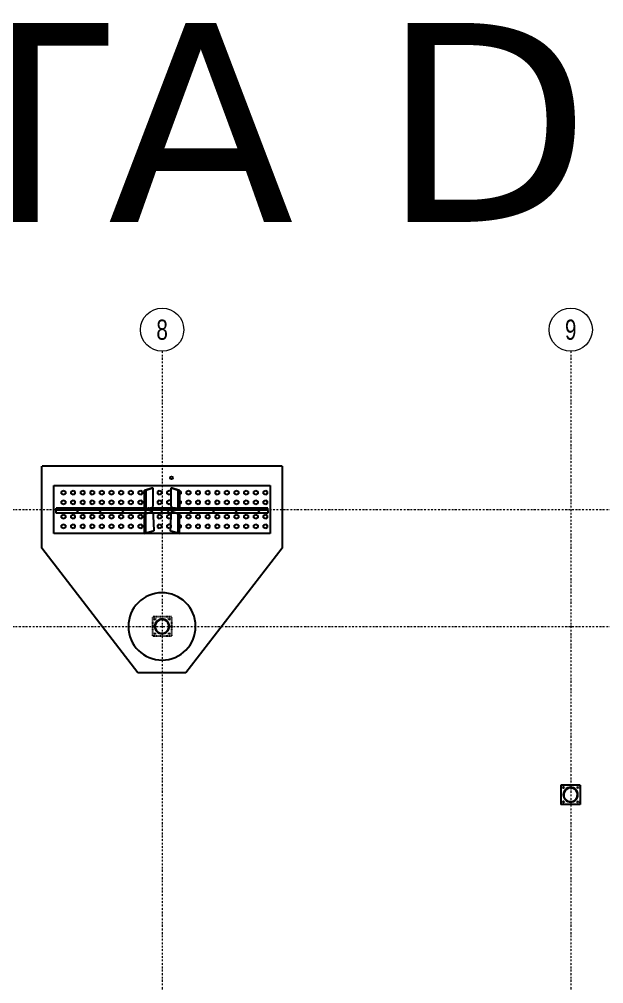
# Model space of a CAD drawing. Header units: millimetres. Extents: x 1541 to 289025, y -12015 to 47026.
# Drawn here: x 112457 to 113338, y -10231 to -8778 of the extents above; entities that cross this region are included whole.
import ezdxf
from ezdxf.enums import TextEntityAlignment as Align

# ---------------------------------------------------------------- set-up
doc = ezdxf.new("R2010")
doc.units = ezdxf.units.MM
doc.header["$LTSCALE"] = 0.1
for name, pattern in [('ACAD_ISO02W100', [15, 12, -3]), ('DASHDOTX2', [50.8, 25.4, -12.7, 0, -12.7]), ('DXK_LINE_DOT2', [3.9198, 1.9599, -1.9599]), ('Grid Line', [3.33375, 1.905, -0.47625, 0.47625, -0.47625])]:
    doc.linetypes.add(name, pattern=pattern)
doc.layers.get('0').update_dxf_attribs({"color": 255})
doc.layers.add('COTAS', color=8, linetype='Continuous')
doc.layers.add('TEXTO GENRAL', color=3, linetype='Continuous')
doc.layers.add('E_EJES', color=8, linetype='Continuous', lineweight=9)
doc.layers.add('E_EJES-1', color=8, linetype='Grid Line', lineweight=9)
doc.styles.add('Swis721 LtCn BT_1', font='swisscl.ttf', dxfattribs={"height": 0.42})
doc.styles.add('TEXTO GENERAL', font='verdana.ttf', dxfattribs={"height": 0.9})

# ---------------------------------------------------------------- blocks, each defined once
blk = doc.blocks.new('Grid - CNI_NOMBRE EJES-372759-_26_00m_LOC COLUMNAS Y MUROS PISO 7')
at = {"layer": 'E_EJES'}
blk.add_circle((0, 0), 0.003, dxfattribs=at)

msp = doc.modelspace()

# ---------------------------------------------------------------- hatches: boundary and pattern name
at = {"linetype": 'Continuous'}
h = msp.add_hatch(dxfattribs=at)
h.set_pattern_fill('', scale=7.611392, style=0, pattern_type=0)
h.set_pattern_definition([(45, (112512.535, -9517.53), (-17.088, 17.088), [])])
h.paths.add_polyline_path([(112831.5, -9517.5), (112512.5, -9517.5), (112512.5, -9518.3), (112512.7, -9522.2), (112831.3, -9522.2), (112831.5, -9518.3)])
h = msp.add_hatch(dxfattribs=at)
h.set_pattern_fill('', scale=7.611392, style=0, pattern_type=0)
h.set_pattern_definition([(45, (112682.84, -9690.706), (-17.088, 17.088), [])])
h.paths.add_polyline_path([(112683.1, -9692.9), (112682.8, -9690.7), (112682.2, -9688.6), (112681.2, -9686.7), (112679.8, -9685), (112678.1, -9683.7), (112676.2, -9682.6), (112674.2, -9682), (112672, -9681.8), (112669.8, -9682), (112667.8, -9682.6), (112665.9, -9683.7), (112664.2, -9685), (112662.8, -9686.7), (112661.8, -9688.6), (112661.2, -9690.7), (112660.9, -9692.9), (112661.2, -9695), (112661.8, -9697.1), (112662.8, -9699), (112664.2, -9700.7), (112665.9, -9702.1), (112667.8, -9703.1), (112669.8, -9703.7), (112672, -9703.9), (112674.2, -9703.7), (112676.2, -9703.1), (112678.1, -9702.1), (112679.8, -9700.7), (112681.2, -9699), (112682.2, -9697.1), (112682.8, -9695)])
h.paths.add_polyline_path([(112681.5, -9696.8), (112680.6, -9698.6), (112679.3, -9700.2), (112677.7, -9701.5), (112676, -9702.4), (112674, -9703), (112672, -9703.2), (112670, -9703), (112668, -9702.4), (112666.3, -9701.5), (112664.7, -9700.2), (112663.4, -9698.6), (112662.5, -9696.8), (112661.9, -9694.9), (112661.7, -9692.9), (112661.9, -9690.8), (112662.5, -9688.9), (112663.4, -9687.1), (112664.7, -9685.6), (112666.3, -9684.3), (112668, -9683.3), (112670, -9682.7), (112672, -9682.5), (112674, -9682.7), (112676, -9683.3), (112677.7, -9684.3), (112679.3, -9685.6), (112680.6, -9687.1), (112681.5, -9688.9), (112682.1, -9690.8), (112682.3, -9692.9), (112682.1, -9694.9)])
h = msp.add_hatch(color=96, dxfattribs=at)
h.paths.add_polyline_path([(113299.2, -9946.6), (113299, -9944.4), (113298.4, -9942.4), (113297.3, -9940.4), (113296, -9938.8), (113294.3, -9937.4), (113292.4, -9936.4), (113290.3, -9935.7), (113288.2, -9935.5), (113286, -9935.7), (113283.9, -9936.4), (113282, -9937.4), (113280.3, -9938.8), (113279, -9940.4), (113277.9, -9942.4), (113277.3, -9944.4), (113277.1, -9946.6), (113277.3, -9948.7), (113277.9, -9950.8), (113279, -9952.7), (113280.3, -9954.4), (113282, -9955.8), (113283.9, -9956.8), (113286, -9957.4), (113288.2, -9957.6), (113290.3, -9957.4), (113292.4, -9956.8), (113294.3, -9955.8), (113296, -9954.4), (113297.3, -9952.7), (113298.4, -9950.8), (113299, -9948.7)])
h.paths.add_polyline_path([(113297.7, -9950.5), (113296.7, -9952.3), (113295.5, -9953.9), (113293.9, -9955.2), (113292.1, -9956.1), (113290.2, -9956.7), (113288.2, -9956.9), (113286.1, -9956.7), (113284.2, -9956.1), (113282.4, -9955.2), (113280.9, -9953.9), (113279.6, -9952.3), (113278.6, -9950.5), (113278, -9948.6), (113277.8, -9946.6), (113278, -9944.6), (113278.6, -9942.6), (113279.6, -9940.8), (113280.9, -9939.3), (113282.4, -9938), (113284.2, -9937), (113286.1, -9936.5), (113288.2, -9936.3), (113290.2, -9936.5), (113292.1, -9937), (113293.9, -9938), (113295.5, -9939.3), (113296.7, -9940.8), (113297.7, -9942.6), (113298.3, -9944.6), (113298.5, -9946.6), (113298.3, -9948.6)])

# ---------------------------------------------------------------- linework, layer by layer
at = {"color": 2, "linetype": 'Continuous'}
for p, q in [((112490.8, -9574.7), (112490.8, -9451.5)), ((112853.2, -9451.5), (112494.4, -9451.5)), ((112853.2, -9451.5), (112853.2, -9574.7)), ((112508.9, -9553), (112508.9, -9480.5)), ((112508.9, -9480.5), (112835.1, -9480.5)), ((112645.7, -9487.4), (112656.6, -9484.2)), ((112645.7, -9487.4), (112647.6, -9487.3)), ((112645.8, -9516.4), (112645.7, -9487.4)), ((112647.6, -9487.3), (112658.4, -9484.2)), ((112647.6, -9487.3), (112647.6, -9516.3)), ((112656.6, -9484.2), (112658.4, -9484.2)), ((112658.4, -9484.2), (112658.4, -9510.3)), ((112685.6, -9484.2), (112687.4, -9484.2)), ((112685.6, -9510.3), (112685.6, -9484.2)), ((112685.6, -9484.2), (112696.4, -9487.3)), ((112687.4, -9484.2), (112698.3, -9487.4)), ((112696.3, -9516.3), (112696.4, -9487.3)), ((112696.4, -9487.3), (112698.3, -9487.4)), ((112698.3, -9487.4), (112698.2, -9516.4)), ((112835.1, -9480.5), (112835.1, -9553)), ((112512.5, -9517.5), (112512.5, -9514.4)), ((112645.8, -9514.4), (112512.5, -9514.4)), ((112512.5, -9518.3), (112512.5, -9517.5)), ((112831.5, -9517.5), (112512.5, -9517.5)), ((112512.5, -9522.2), (112512.5, -9518.3)), ((112512.7, -9522.2), (112512.5, -9518.3)), ((112647.6, -9516.3), (112645.8, -9516.4)), ((112647.6, -9516.3), (112657.6, -9513.4)), ((112689.7, -9514.4), (112654.3, -9514.4)), ((112658.4, -9510.3), (112657.6, -9513.4)), ((112658.4, -9520.2), (112658.5, -9522.2)), ((112685.6, -9520.2), (112685.5, -9522.2)), ((112686.4, -9513.4), (112685.6, -9510.3)), ((112696.3, -9516.3), (112686.4, -9513.4)), ((112698.2, -9516.4), (112696.3, -9516.3)), ((112831.5, -9514.4), (112698.2, -9514.4)), ((112831.5, -9518.3), (112831.3, -9522.2)), ((112831.5, -9517.5), (112831.5, -9514.4)), ((112831.5, -9518.3), (112831.5, -9517.5)), ((112831.5, -9518.3), (112831.5, -9522.2)), ((112512.7, -9522.2), (112512.5, -9522.2)), ((112831.3, -9522.2), (112512.7, -9522.2)), ((112650, -9522.2), (112645.8, -9523.5)), ((112645.8, -9523.5), (112647.6, -9523.4)), ((112645.8, -9552.6), (112645.8, -9523.5)), ((112651.7, -9522.2), (112647.6, -9523.4)), ((112647.6, -9552.5), (112647.6, -9523.4)), ((112658.5, -9522.2), (112658.6, -9526.4)), ((112658.6, -9526.4), (112659.7, -9548.9)), ((112685.3, -9526.4), (112684.3, -9548.9)), ((112685.5, -9522.2), (112685.3, -9526.4)), ((112696.3, -9523.4), (112692.3, -9522.2)), ((112698.2, -9523.5), (112694, -9522.2)), ((112696.3, -9552.5), (112696.3, -9523.4)), ((112696.3, -9523.4), (112698.2, -9523.5)), ((112698.2, -9552.6), (112698.2, -9523.5)), ((112831.5, -9522.2), (112831.3, -9522.2)), ((112658.6, -9549.2), (112647.6, -9552.5)), ((112659.7, -9548.9), (112658.6, -9549.2)), ((112685.3, -9549.2), (112684.3, -9548.9)), ((112696.3, -9552.5), (112685.3, -9549.2)), ((112835.1, -9553), (112508.9, -9553)), ((112645.8, -9552.6), (112647.6, -9552.5)), ((112696.3, -9552.5), (112698.2, -9552.6)), ((112635.8, -9763), (112490.8, -9574.7)), ((112853.2, -9574.7), (112708.2, -9763)), ((112708.2, -9763), (112635.8, -9763)), ((113302.7, -9932.1), (113273.7, -9932.1)), ((113273.7, -9932.1), (113273.7, -9961.1)), ((113302.7, -9932.1), (113302.7, -9961.1)), ((113302.7, -9961.1), (113273.7, -9961.1))]:
    msp.add_line(p, q, dxfattribs=at)
at = {"color": 7, "linetype": 'DXK_LINE_DOT2'}
for p, q in [((112494.4, -9451.5), (112490.8, -9451.5)), ((112654.3, -9514.4), (112645.8, -9514.4)), ((112656.6, -9520.2), (112650, -9522.2)), ((112658.4, -9520.2), (112651.7, -9522.2)), ((112658.4, -9520.2), (112656.6, -9520.2)), ((112687.4, -9520.2), (112685.6, -9520.2)), ((112692.3, -9522.2), (112685.6, -9520.2)), ((112694, -9522.2), (112687.4, -9520.2)), ((112698.2, -9514.4), (112689.7, -9514.4)), ((112686.5, -9678.4), (112657.5, -9678.4)), ((112657.5, -9678.4), (112657.5, -9707.4)), ((112686.5, -9678.4), (112686.5, -9707.4)), ((112686.5, -9707.4), (112657.5, -9707.4))]:
    msp.add_line(p, q, dxfattribs=at)
at = {"color": 7, "linetype": 'Continuous'}
for p, q in [((112520.5, -9489.7), (112523.4, -9488)), ((112520.5, -9493), (112520.5, -9489.7)), ((112523.4, -9488), (112526.3, -9489.7)), ((112526.3, -9489.7), (112526.3, -9493)), ((112535, -9489.7), (112537.9, -9488)), ((112535, -9493), (112535, -9489.7)), ((112537.9, -9488), (112540.8, -9489.7)), ((112540.8, -9489.7), (112540.8, -9493)), ((112549.5, -9489.7), (112552.4, -9488)), ((112549.5, -9493), (112549.5, -9489.7)), ((112552.4, -9488), (112555.3, -9489.7)), ((112555.3, -9489.7), (112555.3, -9493)), ((112564, -9489.7), (112566.9, -9488)), ((112564, -9493), (112564, -9489.7)), ((112566.9, -9488), (112569.8, -9489.7)), ((112569.8, -9489.7), (112569.8, -9493)), ((112578.5, -9489.7), (112581.4, -9488)), ((112578.5, -9493), (112578.5, -9489.7)), ((112581.4, -9488), (112584.3, -9489.7)), ((112584.3, -9489.7), (112584.3, -9493)), ((112593, -9489.7), (112595.9, -9488)), ((112593, -9493), (112593, -9489.7)), ((112595.9, -9488), (112598.8, -9489.7)), ((112598.8, -9489.7), (112598.8, -9493)), ((112607.5, -9489.7), (112610.4, -9488)), ((112607.5, -9493), (112607.5, -9489.7)), ((112610.4, -9488), (112613.3, -9489.7)), ((112613.3, -9489.7), (112613.3, -9493)), ((112622, -9489.7), (112624.9, -9488)), ((112622, -9493), (112622, -9489.7)), ((112624.9, -9488), (112627.8, -9489.7)), ((112627.8, -9489.7), (112627.8, -9493)), ((112636.5, -9489.7), (112639.4, -9488)), ((112636.5, -9493), (112636.5, -9489.7)), ((112639.4, -9488), (112642.3, -9489.7)), ((112642.3, -9489.7), (112642.3, -9493)), ((112665.5, -9489.7), (112668.4, -9488)), ((112665.5, -9493), (112665.5, -9489.7)), ((112668.4, -9488), (112671.3, -9489.7)), ((112671.3, -9489.7), (112671.3, -9493)), ((112680, -9489.7), (112682.9, -9488)), ((112680, -9493), (112680, -9489.7)), ((112685.8, -9489.7), (112682.9, -9488)), ((112685.8, -9493), (112685.8, -9489.7)), ((112698.3, -9488.5), (112700.3, -9489.7)), ((112700.3, -9489.7), (112700.3, -9493)), ((112709, -9489.7), (112711.9, -9488)), ((112709, -9493), (112709, -9489.7)), ((112711.9, -9488), (112714.8, -9489.7)), ((112714.8, -9489.7), (112714.8, -9493)), ((112723.5, -9489.7), (112726.4, -9488)), ((112723.5, -9493), (112723.5, -9489.7)), ((112726.4, -9488), (112729.3, -9489.7)), ((112729.3, -9489.7), (112729.3, -9493)), ((112738, -9489.7), (112740.9, -9488)), ((112738, -9493), (112738, -9489.7)), ((112740.9, -9488), (112743.8, -9489.7)), ((112743.8, -9489.7), (112743.8, -9493)), ((112752.5, -9489.7), (112755.4, -9488)), ((112752.5, -9493), (112752.5, -9489.7)), ((112755.4, -9488), (112758.3, -9489.7)), ((112758.3, -9489.7), (112758.3, -9493)), ((112767, -9489.7), (112769.9, -9488)), ((112767, -9493), (112767, -9489.7)), ((112769.9, -9488), (112772.8, -9489.7)), ((112772.8, -9489.7), (112772.8, -9493)), ((112781.5, -9489.7), (112784.4, -9488)), ((112781.5, -9493), (112781.5, -9489.7)), ((112784.4, -9488), (112787.3, -9489.7)), ((112787.3, -9489.7), (112787.3, -9493)), ((112796, -9489.7), (112798.9, -9488)), ((112796, -9493), (112796, -9489.7)), ((112798.9, -9488), (112801.8, -9489.7)), ((112801.8, -9489.7), (112801.8, -9493)), ((112810.5, -9489.7), (112813.4, -9488)), ((112810.5, -9493), (112810.5, -9489.7)), ((112813.4, -9488), (112816.3, -9489.7)), ((112816.3, -9489.7), (112816.3, -9493)), ((112825, -9489.7), (112827.9, -9488)), ((112825, -9493), (112825, -9489.7)), ((112827.9, -9488), (112830.8, -9489.7)), ((112830.8, -9489.7), (112830.8, -9493)), ((112523.4, -9494.7), (112520.5, -9493)), ((112520.5, -9504.2), (112523.4, -9502.5)), ((112520.5, -9507.5), (112520.5, -9504.2)), ((112526.3, -9493), (112523.4, -9494.7)), ((112523.4, -9502.5), (112526.3, -9504.2)), ((112526.3, -9504.2), (112526.3, -9507.5)), ((112537.9, -9494.7), (112535, -9493)), ((112535, -9504.2), (112537.9, -9502.5)), ((112535, -9507.5), (112535, -9504.2)), ((112540.8, -9493), (112537.9, -9494.7)), ((112537.9, -9502.5), (112540.8, -9504.2)), ((112540.8, -9504.2), (112540.8, -9507.5)), ((112552.4, -9494.7), (112549.5, -9493)), ((112549.5, -9504.2), (112552.4, -9502.5)), ((112549.5, -9507.5), (112549.5, -9504.2)), ((112555.3, -9493), (112552.4, -9494.7)), ((112552.4, -9502.5), (112555.3, -9504.2)), ((112555.3, -9504.2), (112555.3, -9507.5)), ((112566.9, -9494.7), (112564, -9493)), ((112564, -9504.2), (112566.9, -9502.5)), ((112564, -9507.5), (112564, -9504.2)), ((112569.8, -9493), (112566.9, -9494.7)), ((112566.9, -9502.5), (112569.8, -9504.2)), ((112569.8, -9504.2), (112569.8, -9507.5)), ((112581.4, -9494.7), (112578.5, -9493)), ((112578.5, -9504.2), (112581.4, -9502.5)), ((112578.5, -9507.5), (112578.5, -9504.2)), ((112584.3, -9493), (112581.4, -9494.7)), ((112581.4, -9502.5), (112584.3, -9504.2)), ((112584.3, -9504.2), (112584.3, -9507.5)), ((112595.9, -9494.7), (112593, -9493)), ((112593, -9504.2), (112595.9, -9502.5)), ((112593, -9507.5), (112593, -9504.2)), ((112598.8, -9493), (112595.9, -9494.7)), ((112595.9, -9502.5), (112598.8, -9504.2)), ((112598.8, -9504.2), (112598.8, -9507.5)), ((112610.4, -9494.7), (112607.5, -9493)), ((112607.5, -9504.2), (112610.4, -9502.5)), ((112607.5, -9507.5), (112607.5, -9504.2)), ((112613.3, -9493), (112610.4, -9494.7)), ((112610.4, -9502.5), (112613.3, -9504.2)), ((112613.3, -9504.2), (112613.3, -9507.5)), ((112624.9, -9494.7), (112622, -9493)), ((112622, -9504.2), (112624.9, -9502.5)), ((112622, -9507.5), (112622, -9504.2)), ((112627.8, -9493), (112624.9, -9494.7)), ((112624.9, -9502.5), (112627.8, -9504.2)), ((112627.8, -9504.2), (112627.8, -9507.5)), ((112639.4, -9494.7), (112636.5, -9493)), ((112636.5, -9504.2), (112639.4, -9502.5)), ((112636.5, -9507.5), (112636.5, -9504.2)), ((112642.3, -9493), (112639.4, -9494.7)), ((112639.4, -9502.5), (112642.3, -9504.2)), ((112642.3, -9504.2), (112642.3, -9507.5)), ((112668.4, -9494.7), (112665.5, -9493)), ((112665.5, -9504.2), (112668.4, -9502.5)), ((112665.5, -9507.5), (112665.5, -9504.2)), ((112671.3, -9493), (112668.4, -9494.7)), ((112668.4, -9502.5), (112671.3, -9504.2)), ((112671.3, -9504.2), (112671.3, -9507.5)), ((112682.9, -9494.7), (112680, -9493)), ((112680, -9504.2), (112682.9, -9502.5)), ((112680, -9507.5), (112680, -9504.2)), ((112685.8, -9493), (112682.9, -9494.7)), ((112685.8, -9504.2), (112682.9, -9502.5)), ((112685.8, -9507.5), (112685.8, -9504.2)), ((112700.3, -9493), (112698.2, -9494.2)), ((112698.2, -9503), (112700.3, -9504.2)), ((112700.3, -9504.2), (112700.3, -9507.5)), ((112711.9, -9494.7), (112709, -9493)), ((112709, -9504.2), (112711.9, -9502.5)), ((112709, -9507.5), (112709, -9504.2)), ((112714.8, -9493), (112711.9, -9494.7)), ((112711.9, -9502.5), (112714.8, -9504.2)), ((112714.8, -9504.2), (112714.8, -9507.5)), ((112726.4, -9494.7), (112723.5, -9493)), ((112723.5, -9504.2), (112726.4, -9502.5)), ((112723.5, -9507.5), (112723.5, -9504.2)), ((112729.3, -9493), (112726.4, -9494.7)), ((112726.4, -9502.5), (112729.3, -9504.2)), ((112729.3, -9504.2), (112729.3, -9507.5)), ((112740.9, -9494.7), (112738, -9493)), ((112738, -9504.2), (112740.9, -9502.5)), ((112738, -9507.5), (112738, -9504.2)), ((112743.8, -9493), (112740.9, -9494.7)), ((112740.9, -9502.5), (112743.8, -9504.2)), ((112743.8, -9504.2), (112743.8, -9507.5)), ((112755.4, -9494.7), (112752.5, -9493)), ((112752.5, -9504.2), (112755.4, -9502.5)), ((112752.5, -9507.5), (112752.5, -9504.2)), ((112758.3, -9493), (112755.4, -9494.7)), ((112755.4, -9502.5), (112758.3, -9504.2)), ((112758.3, -9504.2), (112758.3, -9507.5)), ((112769.9, -9494.7), (112767, -9493)), ((112767, -9504.2), (112769.9, -9502.5)), ((112767, -9507.5), (112767, -9504.2)), ((112772.8, -9493), (112769.9, -9494.7)), ((112769.9, -9502.5), (112772.8, -9504.2)), ((112772.8, -9504.2), (112772.8, -9507.5)), ((112784.4, -9494.7), (112781.5, -9493)), ((112781.5, -9504.2), (112784.4, -9502.5)), ((112781.5, -9507.5), (112781.5, -9504.2)), ((112787.3, -9493), (112784.4, -9494.7)), ((112784.4, -9502.5), (112787.3, -9504.2)), ((112787.3, -9504.2), (112787.3, -9507.5)), ((112798.9, -9494.7), (112796, -9493)), ((112796, -9504.2), (112798.9, -9502.5)), ((112796, -9507.5), (112796, -9504.2)), ((112801.8, -9493), (112798.9, -9494.7)), ((112798.9, -9502.5), (112801.8, -9504.2)), ((112801.8, -9504.2), (112801.8, -9507.5)), ((112813.4, -9494.7), (112810.5, -9493)), ((112810.5, -9504.2), (112813.4, -9502.5)), ((112810.5, -9507.5), (112810.5, -9504.2)), ((112816.3, -9493), (112813.4, -9494.7)), ((112813.4, -9502.5), (112816.3, -9504.2)), ((112816.3, -9504.2), (112816.3, -9507.5)), ((112827.9, -9494.7), (112825, -9493)), ((112825, -9504.2), (112827.9, -9502.5)), ((112825, -9507.5), (112825, -9504.2)), ((112830.8, -9493), (112827.9, -9494.7)), ((112827.9, -9502.5), (112830.8, -9504.2)), ((112830.8, -9504.2), (112830.8, -9507.5)), ((112523.4, -9509.2), (112520.5, -9507.5)), ((112526.3, -9507.5), (112523.4, -9509.2)), ((112537.9, -9509.2), (112535, -9507.5)), ((112540.8, -9507.5), (112537.9, -9509.2)), ((112552.4, -9509.2), (112549.5, -9507.5)), ((112555.3, -9507.5), (112552.4, -9509.2)), ((112566.9, -9509.2), (112564, -9507.5)), ((112569.8, -9507.5), (112566.9, -9509.2)), ((112581.4, -9509.2), (112578.5, -9507.5)), ((112584.3, -9507.5), (112581.4, -9509.2)), ((112595.9, -9509.2), (112593, -9507.5)), ((112598.8, -9507.5), (112595.9, -9509.2)), ((112610.4, -9509.2), (112607.5, -9507.5)), ((112613.3, -9507.5), (112610.4, -9509.2)), ((112624.9, -9509.2), (112622, -9507.5)), ((112627.8, -9507.5), (112624.9, -9509.2)), ((112639.4, -9509.2), (112636.5, -9507.5)), ((112642.3, -9507.5), (112639.4, -9509.2)), ((112668.4, -9509.2), (112665.5, -9507.5)), ((112671.3, -9507.5), (112668.4, -9509.2)), ((112682.9, -9509.2), (112680, -9507.5)), ((112685.8, -9507.5), (112682.9, -9509.2)), ((112700.3, -9507.5), (112698.2, -9508.7)), ((112711.9, -9509.2), (112709, -9507.5)), ((112714.8, -9507.5), (112711.9, -9509.2)), ((112726.4, -9509.2), (112723.5, -9507.5)), ((112729.3, -9507.5), (112726.4, -9509.2)), ((112740.9, -9509.2), (112738, -9507.5)), ((112743.8, -9507.5), (112740.9, -9509.2)), ((112755.4, -9509.2), (112752.5, -9507.5)), ((112758.3, -9507.5), (112755.4, -9509.2)), ((112769.9, -9509.2), (112767, -9507.5)), ((112772.8, -9507.5), (112769.9, -9509.2)), ((112784.4, -9509.2), (112781.5, -9507.5)), ((112787.3, -9507.5), (112784.4, -9509.2)), ((112798.9, -9509.2), (112796, -9507.5)), ((112801.8, -9507.5), (112798.9, -9509.2)), ((112813.4, -9509.2), (112810.5, -9507.5)), ((112816.3, -9507.5), (112813.4, -9509.2)), ((112827.9, -9509.2), (112825, -9507.5)), ((112830.8, -9507.5), (112827.9, -9509.2)), ((112520.5, -9525.9), (112523.4, -9524.2)), ((112520.5, -9529.3), (112520.5, -9525.9)), ((112523.4, -9530.9), (112520.5, -9529.3)), ((112523.4, -9524.2), (112526.3, -9525.9)), ((112526.3, -9529.3), (112523.4, -9530.9)), ((112526.3, -9525.9), (112526.3, -9529.3)), ((112535, -9525.9), (112537.9, -9524.2)), ((112535, -9529.3), (112535, -9525.9)), ((112537.9, -9530.9), (112535, -9529.3)), ((112537.9, -9524.2), (112540.8, -9525.9)), ((112540.8, -9529.3), (112537.9, -9530.9)), ((112540.8, -9525.9), (112540.8, -9529.3)), ((112549.5, -9525.9), (112552.4, -9524.2)), ((112549.5, -9529.3), (112549.5, -9525.9)), ((112552.4, -9530.9), (112549.5, -9529.3)), ((112552.4, -9524.2), (112555.3, -9525.9)), ((112555.3, -9529.3), (112552.4, -9530.9)), ((112555.3, -9525.9), (112555.3, -9529.3)), ((112564, -9525.9), (112566.9, -9524.2)), ((112564, -9529.3), (112564, -9525.9)), ((112566.9, -9530.9), (112564, -9529.3)), ((112566.9, -9524.2), (112569.8, -9525.9)), ((112569.8, -9529.3), (112566.9, -9530.9)), ((112569.8, -9525.9), (112569.8, -9529.3)), ((112578.5, -9525.9), (112581.4, -9524.2)), ((112578.5, -9529.3), (112578.5, -9525.9)), ((112581.4, -9530.9), (112578.5, -9529.3)), ((112581.4, -9524.2), (112584.3, -9525.9)), ((112584.3, -9529.3), (112581.4, -9530.9)), ((112584.3, -9525.9), (112584.3, -9529.3)), ((112593, -9525.9), (112595.9, -9524.2)), ((112593, -9529.3), (112593, -9525.9)), ((112595.9, -9530.9), (112593, -9529.3)), ((112595.9, -9524.2), (112598.8, -9525.9)), ((112598.8, -9529.3), (112595.9, -9530.9)), ((112598.8, -9525.9), (112598.8, -9529.3)), ((112607.5, -9525.9), (112610.4, -9524.2)), ((112607.5, -9529.3), (112607.5, -9525.9)), ((112610.4, -9530.9), (112607.5, -9529.3)), ((112610.4, -9524.2), (112613.3, -9525.9)), ((112613.3, -9529.3), (112610.4, -9530.9)), ((112613.3, -9525.9), (112613.3, -9529.3)), ((112622, -9525.9), (112624.9, -9524.2)), ((112622, -9529.3), (112622, -9525.9)), ((112624.9, -9530.9), (112622, -9529.3)), ((112624.9, -9524.2), (112627.8, -9525.9)), ((112627.8, -9529.3), (112624.9, -9530.9)), ((112627.8, -9525.9), (112627.8, -9529.3)), ((112636.5, -9525.9), (112639.4, -9524.2)), ((112636.5, -9529.3), (112636.5, -9525.9)), ((112639.4, -9530.9), (112636.5, -9529.3)), ((112639.4, -9524.2), (112642.3, -9525.9)), ((112642.3, -9529.3), (112639.4, -9530.9)), ((112642.3, -9525.9), (112642.3, -9529.3)), ((112665.5, -9525.9), (112668.4, -9524.2)), ((112665.5, -9529.3), (112665.5, -9525.9)), ((112668.4, -9530.9), (112665.5, -9529.3)), ((112668.4, -9524.2), (112671.3, -9525.9)), ((112671.3, -9529.3), (112668.4, -9530.9)), ((112671.3, -9525.9), (112671.3, -9529.3)), ((112680, -9525.9), (112682.9, -9524.2)), ((112680, -9529.3), (112680, -9525.9)), ((112682.9, -9530.9), (112680, -9529.3)), ((112685.8, -9525.9), (112682.9, -9524.2)), ((112685.8, -9529.3), (112682.9, -9530.9)), ((112685.8, -9529.3), (112685.8, -9525.9)), ((112698.2, -9524.7), (112700.3, -9525.9)), ((112700.3, -9529.3), (112698.2, -9530.4)), ((112700.3, -9525.9), (112700.3, -9529.3)), ((112709, -9525.9), (112711.9, -9524.2)), ((112709, -9529.3), (112709, -9525.9)), ((112711.9, -9530.9), (112709, -9529.3)), ((112711.9, -9524.2), (112714.8, -9525.9)), ((112714.8, -9529.3), (112711.9, -9530.9)), ((112714.8, -9525.9), (112714.8, -9529.3)), ((112723.5, -9525.9), (112726.4, -9524.2)), ((112723.5, -9529.3), (112723.5, -9525.9)), ((112726.4, -9530.9), (112723.5, -9529.3)), ((112726.4, -9524.2), (112729.3, -9525.9)), ((112729.3, -9529.3), (112726.4, -9530.9)), ((112729.3, -9525.9), (112729.3, -9529.3)), ((112738, -9525.9), (112740.9, -9524.2)), ((112738, -9529.3), (112738, -9525.9)), ((112740.9, -9530.9), (112738, -9529.3)), ((112740.9, -9524.2), (112743.8, -9525.9)), ((112743.8, -9529.3), (112740.9, -9530.9)), ((112743.8, -9525.9), (112743.8, -9529.3)), ((112752.5, -9525.9), (112755.4, -9524.2)), ((112752.5, -9529.3), (112752.5, -9525.9)), ((112755.4, -9530.9), (112752.5, -9529.3)), ((112755.4, -9524.2), (112758.3, -9525.9)), ((112758.3, -9529.3), (112755.4, -9530.9)), ((112758.3, -9525.9), (112758.3, -9529.3)), ((112767, -9525.9), (112769.9, -9524.2)), ((112767, -9529.3), (112767, -9525.9)), ((112769.9, -9530.9), (112767, -9529.3)), ((112769.9, -9524.2), (112772.8, -9525.9)), ((112772.8, -9529.3), (112769.9, -9530.9)), ((112772.8, -9525.9), (112772.8, -9529.3)), ((112781.5, -9525.9), (112784.4, -9524.2)), ((112781.5, -9529.3), (112781.5, -9525.9)), ((112784.4, -9530.9), (112781.5, -9529.3)), ((112784.4, -9524.2), (112787.3, -9525.9)), ((112787.3, -9529.3), (112784.4, -9530.9)), ((112787.3, -9525.9), (112787.3, -9529.3)), ((112796, -9525.9), (112798.9, -9524.2)), ((112796, -9529.3), (112796, -9525.9)), ((112798.9, -9530.9), (112796, -9529.3)), ((112798.9, -9524.2), (112801.8, -9525.9)), ((112801.8, -9529.3), (112798.9, -9530.9)), ((112801.8, -9525.9), (112801.8, -9529.3)), ((112810.5, -9525.9), (112813.4, -9524.2)), ((112810.5, -9529.3), (112810.5, -9525.9)), ((112813.4, -9530.9), (112810.5, -9529.3)), ((112813.4, -9524.2), (112816.3, -9525.9)), ((112816.3, -9529.3), (112813.4, -9530.9)), ((112816.3, -9525.9), (112816.3, -9529.3)), ((112825, -9525.9), (112827.9, -9524.2)), ((112825, -9529.3), (112825, -9525.9)), ((112827.9, -9530.9), (112825, -9529.3)), ((112827.9, -9524.2), (112830.8, -9525.9)), ((112830.8, -9529.3), (112827.9, -9530.9)), ((112830.8, -9525.9), (112830.8, -9529.3)), ((112520.5, -9540.4), (112523.4, -9538.7)), ((112520.5, -9543.8), (112520.5, -9540.4)), ((112523.4, -9545.4), (112520.5, -9543.8)), ((112523.4, -9538.7), (112526.3, -9540.4)), ((112526.3, -9543.8), (112523.4, -9545.4)), ((112526.3, -9540.4), (112526.3, -9543.8)), ((112535, -9540.4), (112537.9, -9538.7)), ((112535, -9543.8), (112535, -9540.4)), ((112537.9, -9545.4), (112535, -9543.8)), ((112537.9, -9538.7), (112540.8, -9540.4)), ((112540.8, -9543.8), (112537.9, -9545.4)), ((112540.8, -9540.4), (112540.8, -9543.8)), ((112549.5, -9540.4), (112552.4, -9538.7)), ((112549.5, -9543.8), (112549.5, -9540.4)), ((112552.4, -9545.4), (112549.5, -9543.8)), ((112552.4, -9538.7), (112555.3, -9540.4)), ((112555.3, -9543.8), (112552.4, -9545.4)), ((112555.3, -9540.4), (112555.3, -9543.8)), ((112564, -9540.4), (112566.9, -9538.7)), ((112564, -9543.8), (112564, -9540.4)), ((112566.9, -9545.4), (112564, -9543.8)), ((112566.9, -9538.7), (112569.8, -9540.4)), ((112569.8, -9543.8), (112566.9, -9545.4)), ((112569.8, -9540.4), (112569.8, -9543.8)), ((112578.5, -9540.4), (112581.4, -9538.7)), ((112578.5, -9543.8), (112578.5, -9540.4)), ((112581.4, -9545.4), (112578.5, -9543.8)), ((112581.4, -9538.7), (112584.3, -9540.4)), ((112584.3, -9543.8), (112581.4, -9545.4)), ((112584.3, -9540.4), (112584.3, -9543.8)), ((112593, -9540.4), (112595.9, -9538.7)), ((112593, -9543.8), (112593, -9540.4)), ((112595.9, -9545.4), (112593, -9543.8)), ((112595.9, -9538.7), (112598.8, -9540.4)), ((112598.8, -9543.8), (112595.9, -9545.4)), ((112598.8, -9540.4), (112598.8, -9543.8)), ((112607.5, -9540.4), (112610.4, -9538.7)), ((112607.5, -9543.8), (112607.5, -9540.4)), ((112610.4, -9545.4), (112607.5, -9543.8)), ((112610.4, -9538.7), (112613.3, -9540.4)), ((112613.3, -9543.8), (112610.4, -9545.4)), ((112613.3, -9540.4), (112613.3, -9543.8)), ((112622, -9540.4), (112624.9, -9538.7)), ((112622, -9543.8), (112622, -9540.4)), ((112624.9, -9545.4), (112622, -9543.8)), ((112624.9, -9538.7), (112627.8, -9540.4)), ((112627.8, -9543.8), (112624.9, -9545.4)), ((112627.8, -9540.4), (112627.8, -9543.8)), ((112636.5, -9540.4), (112639.4, -9538.7)), ((112636.5, -9543.8), (112636.5, -9540.4)), ((112639.4, -9545.4), (112636.5, -9543.8)), ((112639.4, -9538.7), (112642.3, -9540.4)), ((112642.3, -9543.8), (112639.4, -9545.4)), ((112642.3, -9540.4), (112642.3, -9543.8)), ((112665.5, -9540.4), (112668.4, -9538.7)), ((112665.5, -9543.8), (112665.5, -9540.4)), ((112668.4, -9545.4), (112665.5, -9543.8)), ((112668.4, -9538.7), (112671.3, -9540.4)), ((112671.3, -9543.8), (112668.4, -9545.4)), ((112671.3, -9540.4), (112671.3, -9543.8)), ((112680, -9540.4), (112682.9, -9538.7)), ((112680, -9543.8), (112680, -9540.4)), ((112682.9, -9545.4), (112680, -9543.8)), ((112685.8, -9540.4), (112682.9, -9538.7)), ((112685.8, -9543.8), (112682.9, -9545.4)), ((112685.8, -9543.8), (112685.8, -9540.4)), ((112698.2, -9539.2), (112700.3, -9540.4)), ((112700.3, -9543.8), (112698.2, -9544.9)), ((112700.3, -9540.4), (112700.3, -9543.8)), ((112709, -9540.4), (112711.9, -9538.7)), ((112709, -9543.8), (112709, -9540.4)), ((112711.9, -9545.4), (112709, -9543.8)), ((112711.9, -9538.7), (112714.8, -9540.4)), ((112714.8, -9543.8), (112711.9, -9545.4)), ((112714.8, -9540.4), (112714.8, -9543.8)), ((112723.5, -9540.4), (112726.4, -9538.7)), ((112723.5, -9543.8), (112723.5, -9540.4)), ((112726.4, -9545.4), (112723.5, -9543.8)), ((112726.4, -9538.7), (112729.3, -9540.4)), ((112729.3, -9543.8), (112726.4, -9545.4)), ((112729.3, -9540.4), (112729.3, -9543.8)), ((112738, -9540.4), (112740.9, -9538.7)), ((112738, -9543.8), (112738, -9540.4)), ((112740.9, -9545.4), (112738, -9543.8)), ((112740.9, -9538.7), (112743.8, -9540.4)), ((112743.8, -9543.8), (112740.9, -9545.4)), ((112743.8, -9540.4), (112743.8, -9543.8)), ((112752.5, -9540.4), (112755.4, -9538.7)), ((112752.5, -9543.8), (112752.5, -9540.4)), ((112755.4, -9545.4), (112752.5, -9543.8)), ((112755.4, -9538.7), (112758.3, -9540.4)), ((112758.3, -9543.8), (112755.4, -9545.4)), ((112758.3, -9540.4), (112758.3, -9543.8)), ((112767, -9540.4), (112769.9, -9538.7)), ((112767, -9543.8), (112767, -9540.4)), ((112769.9, -9545.4), (112767, -9543.8)), ((112769.9, -9538.7), (112772.8, -9540.4)), ((112772.8, -9543.8), (112769.9, -9545.4)), ((112772.8, -9540.4), (112772.8, -9543.8)), ((112781.5, -9540.4), (112784.4, -9538.7)), ((112781.5, -9543.8), (112781.5, -9540.4)), ((112784.4, -9545.4), (112781.5, -9543.8)), ((112784.4, -9538.7), (112787.3, -9540.4)), ((112787.3, -9543.8), (112784.4, -9545.4)), ((112787.3, -9540.4), (112787.3, -9543.8)), ((112796, -9540.4), (112798.9, -9538.7)), ((112796, -9543.8), (112796, -9540.4)), ((112798.9, -9545.4), (112796, -9543.8)), ((112798.9, -9538.7), (112801.8, -9540.4)), ((112801.8, -9543.8), (112798.9, -9545.4)), ((112801.8, -9540.4), (112801.8, -9543.8)), ((112810.5, -9540.4), (112813.4, -9538.7)), ((112810.5, -9543.8), (112810.5, -9540.4)), ((112813.4, -9545.4), (112810.5, -9543.8)), ((112813.4, -9538.7), (112816.3, -9540.4)), ((112816.3, -9543.8), (112813.4, -9545.4)), ((112816.3, -9540.4), (112816.3, -9543.8)), ((112825, -9540.4), (112827.9, -9538.7)), ((112825, -9543.8), (112825, -9540.4)), ((112827.9, -9545.4), (112825, -9543.8)), ((112827.9, -9538.7), (112830.8, -9540.4)), ((112830.8, -9543.8), (112827.9, -9545.4)), ((112830.8, -9540.4), (112830.8, -9543.8)), ((112660, -9682), (112660.6, -9681)), ((112660.6, -9681), (112661.7, -9681)), ((112661.7, -9681), (112662.3, -9682)), ((112681.7, -9682), (112682.3, -9681)), ((112682.3, -9681), (112683.4, -9681)), ((112683.4, -9681), (112684, -9682)), ((112660.6, -9683), (112660, -9682)), ((112661.7, -9683), (112660.6, -9683)), ((112662.3, -9682), (112661.7, -9683)), ((112682.3, -9683), (112681.7, -9682)), ((112683.4, -9683), (112682.3, -9683)), ((112684, -9682), (112683.4, -9683)), ((112660, -9703.7), (112660.6, -9702.8)), ((112660.6, -9704.7), (112660, -9703.7)), ((112660.6, -9702.8), (112661.7, -9702.8)), ((112661.7, -9704.7), (112660.6, -9704.7)), ((112661.7, -9702.8), (112662.3, -9703.7)), ((112662.3, -9703.7), (112661.7, -9704.7)), ((112681.7, -9703.7), (112682.3, -9702.8)), ((112682.3, -9704.7), (112681.7, -9703.7)), ((112682.3, -9702.8), (112683.4, -9702.8)), ((112683.4, -9704.7), (112682.3, -9704.7)), ((112683.4, -9702.8), (112684, -9703.7)), ((112684, -9703.7), (112683.4, -9704.7)), ((113276.2, -9935.7), (113276.7, -9934.7)), ((113276.7, -9936.7), (113276.2, -9935.7)), ((113276.7, -9934.7), (113277.8, -9934.7)), ((113277.8, -9936.7), (113276.7, -9936.7)), ((113277.8, -9934.7), (113278.4, -9935.7)), ((113278.4, -9935.7), (113277.8, -9936.7)), ((113297.9, -9935.7), (113298.5, -9934.7)), ((113298.5, -9936.7), (113297.9, -9935.7)), ((113298.5, -9934.7), (113299.6, -9934.7)), ((113299.6, -9936.7), (113298.5, -9936.7)), ((113299.6, -9934.7), (113300.2, -9935.7)), ((113300.2, -9935.7), (113299.6, -9936.7)), ((113276.2, -9957.5), (113276.7, -9956.5)), ((113276.7, -9958.4), (113276.2, -9957.5)), ((113276.7, -9956.5), (113277.8, -9956.5)), ((113277.8, -9956.5), (113278.4, -9957.5)), ((113278.4, -9957.5), (113277.8, -9958.4)), ((113297.9, -9957.5), (113298.5, -9956.5)), ((113298.5, -9958.4), (113297.9, -9957.5)), ((113298.5, -9956.5), (113299.6, -9956.5)), ((113299.6, -9956.5), (113300.2, -9957.5)), ((113300.2, -9957.5), (113299.6, -9958.4)), ((113277.8, -9958.4), (113276.7, -9958.4)), ((113299.6, -9958.4), (113298.5, -9958.4))]:
    msp.add_line(p, q, dxfattribs=at)
at = {"color": 1, "linetype": 'ACAD_ISO02W100', "ltscale": 4}
msp.add_line((112672, -9522.2), (112672, -9514.4), dxfattribs=at)
at = {"color": 2, "linetype": 'Continuous'}
for centre, radius, start, end in [((112672, -9692.9), 50.7, 6, 186), ((112672, -9692.9), 50.7, 186, 6), ((112672, -9692.9), 11.1, 11.25, 191.25), ((112672, -9692.9), 11.1, 191.25, 11.25), ((112672, -9692.9), 10.3, 168.75, 348.75), ((112672, -9692.9), 10.3, 348.75, 168.75), ((113288.2, -9946.6), 11.1, 11.25, 191.25), ((113288.2, -9946.6), 10.3, 348.75, 168.75), ((113288.2, -9946.6), 11.1, 191.25, 11.25), ((113288.2, -9946.6), 10.3, 168.75, 348.75)]:
    msp.add_arc(centre, radius, start, end, dxfattribs=at)
at = {"layer": 'COTAS'}
msp.add_circle((112686.2, -9468.9), 2.11, dxfattribs=at)
at = {"layer": 'E_EJES-1', "linetype": 'DASHDOTX2'}
for p, q in [((112672.2, -9278.2), (112672.2, -11903.7)), ((113288.4, -9278.2), (113288.4, -11903.7)), ((110835, -9516.7), (118057.8, -9516.7)), ((110835, -9692.9), (118057.8, -9692.9))]:
    msp.add_line(p, q, dxfattribs=at)

# ---------------------------------------------------------------- block references
at = {"layer": 'E_EJES', "xscale": 10873.41661564557, "yscale": 10873.41661564557, "zscale": 10873.41661564557}
for p in [(112672.2, -9245.6), (113288.4, -9245.6)]:
    msp.add_blockref('Grid - CNI_NOMBRE EJES-372759-_26_00m_LOC COLUMNAS Y MUROS PISO 7', p, dxfattribs=at)

# ---------------------------------------------------------------- texts
at = {"layer": 'E_EJES', "style": 'Swis721 LtCn BT_1'}
for s, p in [('8', (112672.2, -9245.6)), ('9', (113288.4, -9245.6))]:
    msp.add_text(s, height=30.4, dxfattribs=at).set_placement(p, align=Align.MIDDLE_CENTER)
at = {"layer": 'TEXTO GENRAL', "color": 3, "style": 'TEXTO GENERAL'}
msp.add_text('PLANTA DE PISO 1 N.E. +0.10m', height=300, dxfattribs=at).set_placement((114541, -8933.2), align=Align.MIDDLE_CENTER)

doc.saveas('drawing.dxf')
